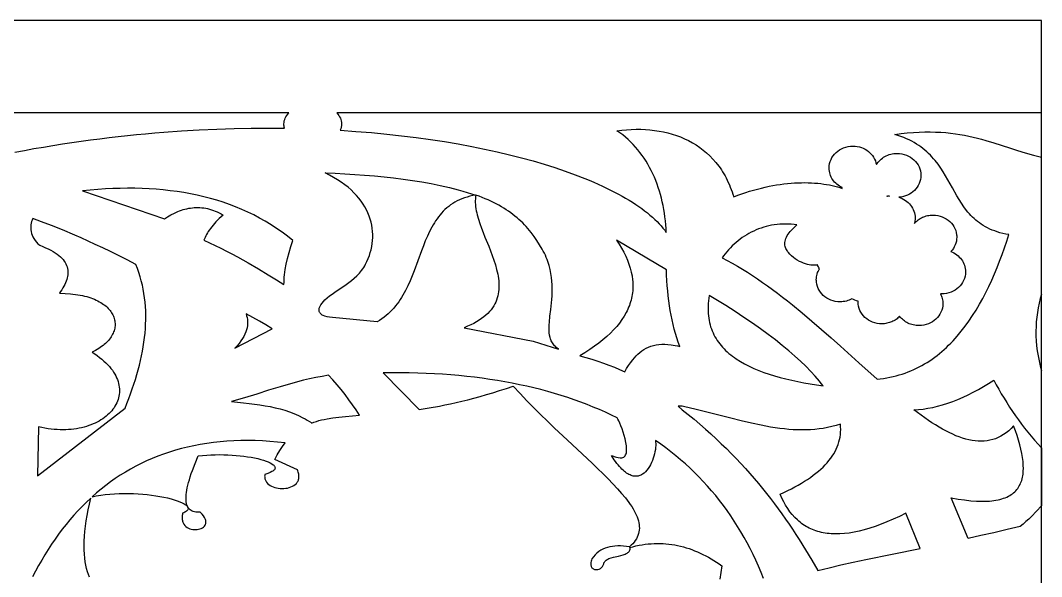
# Model space of a CAD drawing. Extents: x -52 to 65, y 50 to 90.
# Drawn here: x 30.79 to 64.62, y 71.24 to 89.66 of the extents above; entities that cross this region are included whole.
import ezdxf

# ---------------------------------------------------------------- set-up
doc = ezdxf.new("R2010")
doc.units = 0
doc.header["$MEASUREMENT"] = 0
doc.layers.get('0').update_dxf_attribs({"linetype": 'CONTINUOUS'})
doc.layers.add('LAYER_1', color=18, linetype='CONTINUOUS')

msp = doc.modelspace()

# ---------------------------------------------------------------- linework, layer by layer
msp.add_line((64.619, 49.67), (64.619, 89.656))
at = {"layer": 'LAYER_1'}
for points in [[(64.619, 89.656), (-51.834, 89.656)], [(30.603, 85.294), (30.92, 85.353), (31.236, 85.41), (31.55, 85.464), (31.864, 85.515), (32.177, 85.565), (32.488, 85.612), (32.798, 85.656), (33.107, 85.698), (33.415, 85.738), (33.722, 85.776), (34.027, 85.811), (34.331, 85.844), (34.634, 85.875), (34.935, 85.904), (35.235, 85.931), (35.533, 85.955), (36.125, 85.998), (36.712, 86.032), (37.291, 86.058), (37.864, 86.076), (38.43, 86.087), (38.989, 86.09), (39.54, 86.086), (39.53, 86.121), (39.523, 86.156), (39.519, 86.191), (39.517, 86.228), (39.52, 86.278), (39.528, 86.327), (39.542, 86.375), (39.56, 86.421), (39.584, 86.466), (39.612, 86.51), (39.644, 86.552), (39.681, 86.591), (29.967, 86.591)], [(55.406, 71.175), (55.324, 71.378), (55.239, 71.579), (55.151, 71.776), (55.059, 71.971), (54.964, 72.162), (54.865, 72.351), (54.763, 72.537), (54.657, 72.72), (54.548, 72.9), (54.435, 73.077), (54.319, 73.251), (54.2, 73.422), (54.077, 73.59), (53.951, 73.756), (53.821, 73.918), (53.688, 74.077), (53.552, 74.233), (53.412, 74.386), (53.268, 74.536), (53.122, 74.683), (52.971, 74.827), (52.818, 74.968), (52.661, 75.106), (52.5, 75.24), (52.337, 75.372), (52.169, 75.501), (51.999, 75.626), (51.825, 75.748), (51.832, 75.696), (51.836, 75.638), (51.835, 75.577), (51.831, 75.511), (51.822, 75.442), (51.81, 75.372), (51.795, 75.299), (51.775, 75.226), (51.752, 75.154), (51.726, 75.082), (51.696, 75.011), (51.662, 74.943), (51.626, 74.878), (51.586, 74.818), (51.543, 74.761), (51.496, 74.71), (51.447, 74.665), (51.394, 74.628), (51.367, 74.611), (51.339, 74.597), (51.31, 74.585), (51.28, 74.576), (51.25, 74.568), (51.219, 74.563), (51.188, 74.56), (51.155, 74.56), (51.122, 74.563), (51.088, 74.568), (51.054, 74.577), (51.019, 74.588), (50.983, 74.602), (50.947, 74.62), (50.91, 74.64), (50.872, 74.664), (50.834, 74.692), (50.795, 74.723), (50.756, 74.758), (50.716, 74.796), (50.675, 74.838), (50.634, 74.884), (50.592, 74.934), (50.549, 74.988), (50.506, 75.047), (50.463, 75.109), (50.374, 75.248), (50.406, 75.234), (50.487, 75.204), (50.539, 75.19), (50.595, 75.178), (50.653, 75.172), (50.682, 75.172), (50.71, 75.174), (50.744, 75.181), (50.775, 75.194), (50.8, 75.213), (50.822, 75.238), (50.839, 75.267), (50.853, 75.3), (50.862, 75.338), (50.869, 75.379), (50.872, 75.424), (50.872, 75.471), (50.87, 75.521), (50.865, 75.573), (50.848, 75.683), (50.823, 75.797), (50.793, 75.912), (50.758, 76.025), (50.721, 76.133), (50.683, 76.233), (50.647, 76.322), (50.612, 76.397), (50.583, 76.455), (50.559, 76.492), (50.366, 76.587), (50.169, 76.678), (49.969, 76.767), (49.766, 76.853), (49.559, 76.935), (49.35, 77.015), (49.137, 77.091), (48.922, 77.165), (48.703, 77.235), (48.481, 77.302), (48.255, 77.367), (48.027, 77.428), (47.796, 77.486), (47.561, 77.541), (47.323, 77.592), (47.083, 77.641), (46.839, 77.687), (46.591, 77.729), (46.341, 77.768), (46.088, 77.804), (45.831, 77.837), (45.572, 77.867), (45.309, 77.893), (45.043, 77.916), (44.775, 77.936), (44.503, 77.953), (44.228, 77.967), (43.949, 77.977), (43.668, 77.984), (43.384, 77.988), (43.096, 77.988), (42.806, 77.985), (43.997, 76.768), (44.328, 76.821), (44.674, 76.885), (44.853, 76.921), (45.036, 76.96), (45.224, 77.002), (45.416, 77.047), (45.612, 77.096), (45.813, 77.148), (46.019, 77.204), (46.229, 77.264), (46.443, 77.328), (46.663, 77.395), (46.887, 77.468), (47.117, 77.544), (47.342, 77.299), (47.568, 77.06), (47.795, 76.828), (48.021, 76.601), (48.247, 76.38), (48.47, 76.165), (48.908, 75.752), (49.724, 74.99), (49.911, 74.812), (50.09, 74.639), (50.26, 74.471), (50.419, 74.307), (50.568, 74.148), (50.706, 73.993), (50.83, 73.843), (50.888, 73.769), (50.942, 73.696), (50.993, 73.625), (51.04, 73.554), (51.083, 73.484), (51.123, 73.416), (51.159, 73.348), (51.19, 73.281), (51.218, 73.215), (51.241, 73.15), (51.261, 73.086), (51.275, 73.023), (51.286, 72.96), (51.291, 72.899), (51.292, 72.838), (51.288, 72.778), (51.279, 72.719), (51.266, 72.661), (51.247, 72.603), (51.223, 72.547), (51.193, 72.491), (51.159, 72.435), (51.118, 72.381), (51.072, 72.327), (51.021, 72.274), (50.964, 72.221), (50.863, 72.236), (50.764, 72.246), (50.668, 72.251), (50.575, 72.252), (50.485, 72.248), (50.398, 72.239), (50.315, 72.225), (50.234, 72.205), (50.157, 72.179), (50.084, 72.148), (50.014, 72.11), (49.947, 72.066), (49.885, 72.016), (49.827, 71.959), (49.773, 71.895), (49.723, 71.824), (49.708, 71.783), (49.697, 71.744), (49.689, 71.709), (49.685, 71.676), (49.684, 71.645), (49.686, 71.617), (49.692, 71.592), (49.699, 71.569), (49.709, 71.549), (49.722, 71.531), (49.736, 71.515), (49.752, 71.502), (49.77, 71.491), (49.789, 71.482), (49.809, 71.476), (49.829, 71.471), (49.851, 71.469), (49.873, 71.469), (49.918, 71.475), (49.962, 71.488), (49.983, 71.498), (50.004, 71.51), (50.023, 71.523), (50.041, 71.538), (50.058, 71.555), (50.073, 71.574), (50.086, 71.594), (50.097, 71.615), (50.106, 71.639), (50.112, 71.664), (50.12, 71.692), (50.133, 71.718), (50.15, 71.741), (50.17, 71.762), (50.195, 71.782), (50.222, 71.8), (50.252, 71.816), (50.285, 71.831), (50.357, 71.857), (50.435, 71.879), (50.6, 71.919), (50.681, 71.939), (50.757, 71.96), (50.827, 71.985), (50.858, 71.999), (50.887, 72.014), (50.912, 72.03), (50.935, 72.048), (50.953, 72.068), (50.967, 72.09), (50.977, 72.114), (50.983, 72.14), (50.983, 72.169), (50.977, 72.2), (51.079, 72.228), (51.181, 72.252), (51.282, 72.274), (51.383, 72.292), (51.484, 72.307), (51.584, 72.318), (51.683, 72.327), (51.782, 72.332), (51.881, 72.335), (51.979, 72.334), (52.077, 72.33), (52.175, 72.323), (52.272, 72.314), (52.369, 72.301), (52.465, 72.285), (52.56, 72.266), (52.656, 72.245), (52.75, 72.221), (52.845, 72.193), (52.939, 72.163), (53.032, 72.131), (53.125, 72.095), (53.217, 72.057), (53.309, 72.016), (53.401, 71.972), (53.491, 71.926), (53.582, 71.877), (53.672, 71.825), (53.761, 71.771), (53.85, 71.715), (53.938, 71.655), (54.026, 71.594), (53.995, 71.369), (53.962, 71.152)], [(33.075, 71.22), (33.038, 71.306), (33.006, 71.4), (32.978, 71.501), (32.954, 71.611), (32.934, 71.727), (32.919, 71.85), (32.908, 71.981), (32.902, 72.119), (32.9, 72.263), (32.904, 72.414), (32.912, 72.571), (32.925, 72.734), (32.943, 72.904), (32.967, 73.079), (32.996, 73.261), (33.03, 73.447), (33.07, 73.64), (33.115, 73.838), (32.972, 73.702), (32.831, 73.563), (32.693, 73.42), (32.559, 73.273), (32.428, 73.122), (32.3, 72.967), (32.175, 72.808), (32.053, 72.646), (31.935, 72.481), (31.819, 72.312), (31.707, 72.139), (31.597, 71.963), (31.491, 71.784), (31.388, 71.601), (31.287, 71.415), (31.19, 71.226)]]:
    msp.add_lwpolyline(points, dxfattribs=at)
for points in [[(41.378, 86.018), (41.902, 85.983), (42.417, 85.942), (42.922, 85.894), (43.417, 85.839), (43.902, 85.779), (44.377, 85.713), (44.841, 85.642), (45.294, 85.565), (45.737, 85.483), (46.167, 85.397), (46.586, 85.305), (46.993, 85.209), (47.388, 85.108), (47.77, 85.004), (48.139, 84.895), (48.495, 84.783), (48.838, 84.667), (49.167, 84.547), (49.482, 84.425), (49.634, 84.362), (49.783, 84.299), (49.928, 84.235), (50.069, 84.171), (50.207, 84.106), (50.341, 84.04), (50.471, 83.973), (50.597, 83.907), (50.72, 83.839), (50.839, 83.771), (50.953, 83.703), (51.064, 83.634), (51.171, 83.564), (51.274, 83.494), (51.373, 83.424), (51.468, 83.353), (51.558, 83.282), (51.645, 83.211), (51.727, 83.139), (51.805, 83.068), (51.879, 82.995), (51.949, 82.923), (52.014, 82.85), (52.075, 82.778), (52.132, 82.705), (52.184, 82.632), (52.177, 82.762), (52.168, 82.891), (52.156, 83.02), (52.141, 83.147), (52.123, 83.274), (52.102, 83.399), (52.079, 83.523), (52.052, 83.646), (52.023, 83.768), (51.991, 83.888), (51.957, 84.006), (51.919, 84.123), (51.879, 84.239), (51.835, 84.352), (51.789, 84.464), (51.74, 84.574), (51.688, 84.682), (51.633, 84.788), (51.575, 84.891), (51.514, 84.993), (51.45, 85.092), (51.383, 85.188), (51.313, 85.282), (51.241, 85.374), (51.165, 85.463), (51.086, 85.549), (51.004, 85.632), (50.92, 85.713), (50.832, 85.79), (50.741, 85.865), (50.647, 85.936), (50.55, 86.004), (50.709, 86.024), (50.867, 86.038), (51.025, 86.048), (51.182, 86.052), (51.338, 86.051), (51.492, 86.045), (51.645, 86.033), (51.796, 86.016), (51.945, 85.994), (52.092, 85.966), (52.237, 85.932), (52.379, 85.892), (52.519, 85.847), (52.656, 85.796), (52.79, 85.74), (52.921, 85.677), (53.048, 85.608), (53.172, 85.533), (53.291, 85.452), (53.407, 85.365), (53.519, 85.272), (53.626, 85.172), (53.729, 85.066), (53.827, 84.954), (53.921, 84.834), (53.965, 84.772), (54.009, 84.709), (54.051, 84.644), (54.091, 84.577), (54.131, 84.508), (54.169, 84.438), (54.205, 84.366), (54.24, 84.292), (54.274, 84.216), (54.306, 84.139), (54.336, 84.06), (54.366, 83.98), (54.393, 83.897), (54.419, 83.813), (54.552, 83.864), (54.684, 83.912), (54.815, 83.957), (54.946, 83.999), (55.077, 84.038), (55.206, 84.073), (55.335, 84.106), (55.462, 84.136), (55.589, 84.163), (55.714, 84.187), (55.838, 84.208), (55.961, 84.227), (56.082, 84.243), (56.202, 84.256), (56.321, 84.266), (56.437, 84.274), (56.552, 84.28), (56.666, 84.283), (56.777, 84.284), (56.886, 84.282), (56.994, 84.278), (57.099, 84.272), (57.202, 84.263), (57.302, 84.252), (57.401, 84.239), (57.497, 84.224), (57.59, 84.207), (57.681, 84.188), (57.768, 84.167), (57.854, 84.144), (57.936, 84.119), (58.015, 84.093), (58.013, 84.118), (57.966, 84.142), (57.921, 84.168), (57.878, 84.198), (57.837, 84.23), (57.799, 84.264), (57.763, 84.301), (57.73, 84.34), (57.7, 84.381), (57.673, 84.424), (57.649, 84.469), (57.629, 84.516), (57.612, 84.563), (57.598, 84.613), (57.588, 84.664), (57.582, 84.715), (57.58, 84.768), (57.581, 84.806), (57.584, 84.843), (57.596, 84.915), (57.616, 84.985), (57.642, 85.052), (57.675, 85.115), (57.715, 85.176), (57.76, 85.232), (57.811, 85.283), (57.867, 85.33), (57.927, 85.372), (57.992, 85.409), (58.061, 85.44), (58.133, 85.464), (58.209, 85.482), (58.287, 85.493), (58.368, 85.497), (58.441, 85.494), (58.512, 85.485), (58.581, 85.47), (58.647, 85.45), (58.711, 85.424), (58.771, 85.394), (58.829, 85.359), (58.882, 85.319), (58.932, 85.276), (58.977, 85.229), (59.018, 85.178), (59.055, 85.124), (59.086, 85.067), (59.111, 85.007), (59.131, 84.945), (59.145, 84.88), (59.172, 84.921), (59.202, 84.96), (59.234, 84.998), (59.268, 85.033), (59.305, 85.066), (59.344, 85.096), (59.386, 85.125), (59.429, 85.151), (59.474, 85.174), (59.521, 85.194), (59.57, 85.212), (59.62, 85.227), (59.672, 85.238), (59.724, 85.247), (59.778, 85.252), (59.833, 85.254), (59.914, 85.25), (59.992, 85.239), (60.068, 85.221), (60.14, 85.197), (60.209, 85.166), (60.274, 85.129), (60.334, 85.087), (60.39, 85.04), (60.441, 84.989), (60.486, 84.933), (60.526, 84.873), (60.559, 84.809), (60.585, 84.742), (60.605, 84.672), (60.617, 84.6), (60.62, 84.563), (60.621, 84.525), (60.617, 84.454), (60.606, 84.385), (60.589, 84.318), (60.564, 84.254), (60.534, 84.193), (60.498, 84.134), (60.456, 84.08), (60.409, 84.029), (60.358, 83.982), (60.302, 83.94), (60.242, 83.903), (60.178, 83.871), (60.111, 83.844), (60.041, 83.823), (59.968, 83.808), (59.892, 83.799), (59.95, 83.779), (60.005, 83.755), (60.057, 83.727), (60.107, 83.695), (60.154, 83.66), (60.198, 83.622), (60.239, 83.581), (60.277, 83.538), (60.31, 83.491), (60.34, 83.443), (60.366, 83.392), (60.387, 83.338), (60.405, 83.284), (60.417, 83.227), (60.425, 83.169), (60.427, 83.109), (60.426, 83.065), (60.421, 83.021), (60.414, 82.978), (60.404, 82.935), (60.432, 82.966), (60.462, 82.995), (60.494, 83.023), (60.527, 83.049), (60.561, 83.073), (60.597, 83.096), (60.635, 83.117), (60.673, 83.136), (60.713, 83.153), (60.754, 83.167), (60.796, 83.18), (60.84, 83.191), (60.884, 83.199), (60.929, 83.205), (60.974, 83.209), (61.021, 83.21), (61.101, 83.207), (61.18, 83.195), (61.255, 83.178), (61.327, 83.153), (61.396, 83.122), (61.461, 83.086), (61.522, 83.044), (61.578, 82.997), (61.629, 82.945), (61.674, 82.889), (61.713, 82.829), (61.747, 82.765), (61.773, 82.698), (61.792, 82.629), (61.804, 82.556), (61.807, 82.519), (61.808, 82.482), (61.805, 82.414), (61.795, 82.347), (61.779, 82.283), (61.756, 82.221), (61.728, 82.161), (61.695, 82.105), (61.656, 82.052), (61.613, 82.002), (61.665, 81.979), (61.716, 81.954), (61.764, 81.925), (61.809, 81.893), (61.852, 81.858), (61.892, 81.821), (61.929, 81.781), (61.963, 81.738), (61.994, 81.693), (62.021, 81.646), (62.044, 81.597), (62.063, 81.547), (62.079, 81.494), (62.09, 81.44), (62.097, 81.385), (62.099, 81.329), (62.098, 81.291), (62.095, 81.254), (62.083, 81.182), (62.064, 81.112), (62.037, 81.045), (62.004, 80.982), (61.965, 80.921), (61.919, 80.865), (61.868, 80.814), (61.813, 80.767), (61.752, 80.725), (61.687, 80.688), (61.618, 80.657), (61.546, 80.633), (61.47, 80.615), (61.392, 80.604), (61.312, 80.6), (61.265, 80.602), (61.284, 80.564), (61.3, 80.526), (61.315, 80.487), (61.326, 80.446), (61.336, 80.405), (61.342, 80.363), (61.346, 80.32), (61.348, 80.277), (61.347, 80.239), (61.344, 80.202), (61.332, 80.13), (61.312, 80.06), (61.286, 79.993), (61.253, 79.929), (61.213, 79.869), (61.168, 79.813), (61.117, 79.761), (61.061, 79.714), (61.001, 79.672), (60.936, 79.636), (60.867, 79.605), (60.795, 79.581), (60.719, 79.563), (60.641, 79.552), (60.56, 79.548), (60.511, 79.549), (60.462, 79.554), (60.415, 79.561), (60.368, 79.57), (60.322, 79.582), (60.277, 79.597), (60.234, 79.613), (60.192, 79.633), (60.152, 79.654), (60.113, 79.677), (60.075, 79.703), (60.04, 79.73), (60.006, 79.759), (59.974, 79.79), (59.944, 79.823), (59.916, 79.857), (59.889, 79.829), (59.859, 79.803), (59.829, 79.778), (59.796, 79.754), (59.763, 79.732), (59.728, 79.712), (59.692, 79.693), (59.655, 79.676), (59.617, 79.661), (59.577, 79.647), (59.537, 79.636), (59.496, 79.626), (59.454, 79.619), (59.412, 79.613), (59.368, 79.61), (59.324, 79.609), (59.244, 79.613), (59.166, 79.624), (59.09, 79.642), (59.018, 79.666), (58.949, 79.697), (58.884, 79.733), (58.824, 79.775), (58.768, 79.822), (58.717, 79.874), (58.672, 79.93), (58.632, 79.99), (58.599, 80.054), (58.573, 80.121), (58.553, 80.19), (58.541, 80.263), (58.538, 80.3), (58.537, 80.337), (58.538, 80.359), (58.485, 80.374), (58.434, 80.391), (58.385, 80.411), (58.337, 80.435), (58.293, 80.413), (58.247, 80.393), (58.2, 80.377), (58.151, 80.363), (58.101, 80.352), (58.049, 80.344), (57.997, 80.339), (57.944, 80.337), (57.863, 80.341), (57.785, 80.352), (57.709, 80.37), (57.637, 80.394), (57.568, 80.425), (57.503, 80.462), (57.442, 80.504), (57.387, 80.551), (57.336, 80.602), (57.29, 80.658), (57.251, 80.718), (57.218, 80.782), (57.191, 80.849), (57.172, 80.919), (57.16, 80.991), (57.157, 81.028), (57.156, 81.066), (57.158, 81.115), (57.163, 81.163), (57.172, 81.211), (57.183, 81.257), (57.198, 81.303), (57.217, 81.346), (57.237, 81.389), (57.261, 81.43), (57.242, 81.463), (57.224, 81.497), (57.208, 81.532), (57.194, 81.568), (57.181, 81.565), (57.179, 81.561), (57.181, 81.558), (57.18, 81.556), (57.171, 81.554), (57.146, 81.552), (57.022, 81.551), (56.973, 81.554), (56.918, 81.562), (56.858, 81.575), (56.795, 81.593), (56.729, 81.617), (56.661, 81.645), (56.593, 81.678), (56.525, 81.716), (56.459, 81.758), (56.395, 81.804), (56.335, 81.855), (56.279, 81.911), (56.229, 81.97), (56.206, 82.001), (56.186, 82.033), (56.166, 82.067), (56.149, 82.101), (56.135, 82.136), (56.122, 82.172), (56.112, 82.213), (56.109, 82.255), (56.111, 82.299), (56.118, 82.344), (56.13, 82.389), (56.147, 82.435), (56.169, 82.482), (56.194, 82.529), (56.224, 82.575), (56.257, 82.622), (56.293, 82.668), (56.333, 82.714), (56.375, 82.759), (56.419, 82.802), (56.466, 82.845), (56.515, 82.887), (56.418, 82.899), (56.322, 82.908), (56.226, 82.913), (56.132, 82.914), (56.038, 82.912), (55.945, 82.907), (55.854, 82.898), (55.763, 82.886), (55.673, 82.871), (55.585, 82.853), (55.498, 82.832), (55.412, 82.808), (55.327, 82.78), (55.244, 82.75), (55.162, 82.717), (55.081, 82.682), (55.002, 82.643), (54.925, 82.602), (54.849, 82.559), (54.775, 82.513), (54.703, 82.464), (54.632, 82.414), (54.563, 82.36), (54.496, 82.305), (54.431, 82.247), (54.368, 82.188), (54.307, 82.126), (54.248, 82.062), (54.191, 81.997), (54.136, 81.929), (54.084, 81.86), (54.034, 81.789), (54.203, 81.703), (54.371, 81.612), (54.54, 81.517), (54.708, 81.418), (54.875, 81.315), (55.043, 81.208), (55.21, 81.097), (55.376, 80.982), (55.542, 80.865), (55.707, 80.744), (55.872, 80.621), (56.036, 80.495), (56.2, 80.367), (56.363, 80.237), (56.687, 79.971), (57.009, 79.699), (57.327, 79.423), (57.643, 79.145), (57.955, 78.866), (58.568, 78.313), (59.166, 77.779), (59.276, 77.789), (59.384, 77.803), (59.491, 77.82), (59.596, 77.839), (59.7, 77.861), (59.802, 77.886), (59.903, 77.914), (60.002, 77.945), (60.099, 77.978), (60.195, 78.013), (60.29, 78.051), (60.383, 78.092), (60.475, 78.135), (60.565, 78.18), (60.654, 78.228), (60.741, 78.278), (60.827, 78.331), (60.912, 78.385), (60.995, 78.442), (61.077, 78.501), (61.157, 78.562), (61.237, 78.625), (61.314, 78.69), (61.391, 78.758), (61.466, 78.827), (61.54, 78.897), (61.613, 78.97), (61.684, 79.045), (61.755, 79.121), (61.824, 79.199), (61.958, 79.36), (62.087, 79.528), (62.212, 79.701), (62.333, 79.88), (62.449, 80.064), (62.56, 80.254), (62.668, 80.447), (62.771, 80.646), (62.87, 80.848), (62.966, 81.053), (63.057, 81.262), (63.145, 81.473), (63.23, 81.688), (63.311, 81.904), (63.388, 82.122), (63.462, 82.342), (63.533, 82.562), (63.432, 82.581), (63.334, 82.603), (63.241, 82.627), (63.151, 82.653), (63.065, 82.683), (62.983, 82.714), (62.904, 82.748), (62.829, 82.784), (62.756, 82.822), (62.687, 82.863), (62.621, 82.905), (62.557, 82.949), (62.496, 82.995), (62.438, 83.043), (62.382, 83.093), (62.328, 83.144), (62.276, 83.196), (62.227, 83.25), (62.179, 83.306), (62.133, 83.362), (62.045, 83.479), (61.962, 83.6), (61.884, 83.724), (61.809, 83.851), (61.663, 84.111), (61.517, 84.375), (61.44, 84.506), (61.361, 84.637), (61.277, 84.765), (61.188, 84.892), (61.091, 85.015), (61.041, 85.075), (60.988, 85.134), (60.933, 85.193), (60.875, 85.25), (60.815, 85.306), (60.753, 85.36), (60.688, 85.413), (60.62, 85.465), (60.549, 85.515), (60.474, 85.563), (60.397, 85.61), (60.316, 85.655), (60.232, 85.698), (60.144, 85.739), (60.052, 85.778), (59.956, 85.814), (59.856, 85.849), (59.752, 85.881), (59.965, 85.91), (60.17, 85.932), (60.37, 85.948), (60.562, 85.959), (60.749, 85.965), (60.93, 85.965), (61.106, 85.961), (61.277, 85.952), (61.443, 85.94), (61.604, 85.923), (61.762, 85.902), (61.915, 85.879), (62.065, 85.852), (62.211, 85.822), (62.354, 85.79), (62.495, 85.756), (62.633, 85.72), (62.77, 85.682), (63.037, 85.602), (63.558, 85.435), (63.818, 85.352), (64.079, 85.273), (64.346, 85.199), (64.481, 85.164), (64.619, 85.132), (64.619, 86.591), (41.266, 86.591), (41.302, 86.552), (41.335, 86.51), (41.363, 86.466), (41.386, 86.421), (41.405, 86.375), (41.418, 86.327), (41.426, 86.278), (41.429, 86.228), (41.426, 86.173), (41.416, 86.12), (41.4, 86.068)], [(40.875, 80.399), (40.949, 80.468), (41.029, 80.533), (41.113, 80.596), (41.201, 80.658), (41.574, 80.908), (41.668, 80.975), (41.76, 81.046), (41.849, 81.121), (41.935, 81.2), (42.016, 81.286), (42.055, 81.331), (42.092, 81.378), (42.128, 81.426), (42.162, 81.477), (42.194, 81.53), (42.224, 81.585), (42.269, 81.678), (42.311, 81.773), (42.347, 81.869), (42.378, 81.966), (42.405, 82.064), (42.427, 82.164), (42.443, 82.264), (42.454, 82.365), (42.46, 82.466), (42.461, 82.568), (42.455, 82.67), (42.445, 82.772), (42.428, 82.875), (42.406, 82.976), (42.377, 83.078), (42.343, 83.179), (42.302, 83.279), (42.255, 83.379), (42.202, 83.478), (42.142, 83.575), (42.075, 83.672), (42.002, 83.767), (41.922, 83.86), (41.835, 83.952), (41.741, 84.042), (41.64, 84.13), (41.532, 84.216), (41.416, 84.299), (41.293, 84.381), (41.163, 84.459), (41.024, 84.536), (40.879, 84.609), (41.21, 84.594), (41.539, 84.577), (41.866, 84.557), (42.191, 84.534), (42.513, 84.507), (42.834, 84.477), (43.151, 84.441), (43.466, 84.402), (43.778, 84.357), (44.087, 84.307), (44.394, 84.251), (44.697, 84.189), (44.997, 84.12), (45.293, 84.044), (45.44, 84.004), (45.587, 83.962), (45.732, 83.917), (45.876, 83.871), (45.776, 83.854), (45.679, 83.833), (45.587, 83.808), (45.498, 83.78), (45.413, 83.749), (45.332, 83.714), (45.254, 83.677), (45.18, 83.636), (45.108, 83.593), (45.04, 83.547), (44.975, 83.498), (44.912, 83.446), (44.852, 83.392), (44.795, 83.336), (44.741, 83.277), (44.688, 83.217), (44.638, 83.154), (44.59, 83.089), (44.544, 83.022), (44.5, 82.953), (44.458, 82.883), (44.417, 82.811), (44.34, 82.663), (44.269, 82.51), (44.201, 82.352), (44.137, 82.191), (44.075, 82.027), (43.954, 81.694), (43.83, 81.359), (43.765, 81.193), (43.697, 81.029), (43.624, 80.868), (43.545, 80.711), (43.504, 80.634), (43.46, 80.558), (43.415, 80.483), (43.368, 80.41), (43.319, 80.338), (43.268, 80.268), (43.214, 80.199), (43.158, 80.132), (43.1, 80.068), (43.038, 80.005), (42.974, 79.944), (42.907, 79.885), (42.837, 79.829), (42.764, 79.775), (42.688, 79.724), (42.608, 79.675), (41.127, 79.814), (41.03, 79.826), (40.946, 79.842), (40.875, 79.863), (40.815, 79.887), (40.789, 79.9), (40.766, 79.915), (40.746, 79.93), (40.729, 79.946), (40.714, 79.963), (40.702, 79.98), (40.693, 79.999), (40.686, 80.018), (40.681, 80.037), (40.679, 80.058), (40.679, 80.079), (40.682, 80.101), (40.687, 80.123), (40.694, 80.146), (40.714, 80.193), (40.743, 80.242), (40.78, 80.293), (40.824, 80.346)], [(35.558, 83.085), (35.665, 83.156), (35.775, 83.22), (35.887, 83.278), (36.003, 83.329), (36.061, 83.352), (36.12, 83.372), (36.179, 83.391), (36.239, 83.408), (36.3, 83.422), (36.361, 83.434), (36.422, 83.444), (36.484, 83.452), (36.546, 83.457), (36.608, 83.46), (36.67, 83.461), (36.733, 83.458), (36.797, 83.454), (36.86, 83.446), (36.924, 83.436), (36.987, 83.423), (37.051, 83.407), (37.115, 83.388), (37.179, 83.366), (37.244, 83.341), (37.308, 83.313), (37.372, 83.282), (37.436, 83.248), (37.501, 83.21), (37.376, 83.095), (37.266, 82.984), (37.169, 82.875), (37.125, 82.822), (37.084, 82.77), (37.047, 82.718), (37.012, 82.667), (36.981, 82.617), (36.952, 82.567), (36.926, 82.518), (36.903, 82.47), (36.883, 82.422), (36.865, 82.374), (37.049, 82.292), (37.235, 82.205), (37.422, 82.114), (37.609, 82.02), (37.795, 81.922), (37.978, 81.824), (38.336, 81.623), (38.677, 81.425), (38.992, 81.236), (39.275, 81.061), (39.519, 80.908), (39.52, 80.987), (39.523, 81.067), (39.529, 81.15), (39.537, 81.234), (39.547, 81.32), (39.56, 81.407), (39.592, 81.587), (39.634, 81.774), (39.685, 81.966), (39.745, 82.166), (39.813, 82.371), (39.637, 82.51), (39.457, 82.643), (39.274, 82.77), (39.089, 82.89), (38.9, 83.004), (38.709, 83.111), (38.515, 83.213), (38.318, 83.309), (38.118, 83.398), (37.915, 83.482), (37.71, 83.561), (37.502, 83.633), (37.292, 83.7), (37.079, 83.761), (36.863, 83.817), (36.645, 83.868), (36.425, 83.913), (36.202, 83.953), (35.977, 83.988), (35.749, 84.018), (35.519, 84.043), (35.287, 84.063), (35.052, 84.079), (34.816, 84.09), (34.577, 84.096), (34.336, 84.097), (34.093, 84.094), (33.847, 84.087), (33.6, 84.075), (33.351, 84.059), (33.1, 84.039), (32.847, 84.015)], [(48.611, 78.771), (48.575, 78.797), (48.541, 78.824), (48.511, 78.852), (48.482, 78.881), (48.456, 78.911), (48.433, 78.942), (48.412, 78.974), (48.393, 79.008), (48.376, 79.042), (48.361, 79.077), (48.348, 79.113), (48.336, 79.151), (48.319, 79.228), (48.308, 79.309), (48.302, 79.394), (48.301, 79.482), (48.304, 79.573), (48.311, 79.668), (48.331, 79.867), (48.356, 80.078), (48.382, 80.299), (48.392, 80.414), (48.401, 80.531), (48.406, 80.65), (48.408, 80.772), (48.405, 80.895), (48.398, 81.021), (48.384, 81.148), (48.365, 81.278), (48.338, 81.408), (48.303, 81.541), (48.283, 81.608), (48.26, 81.675), (48.235, 81.742), (48.207, 81.81), (48.178, 81.878), (48.145, 81.946), (48.11, 82.015), (48.072, 82.084), (47.989, 82.228), (47.901, 82.369), (47.808, 82.505), (47.708, 82.637), (47.602, 82.765), (47.546, 82.827), (47.488, 82.888), (47.429, 82.948), (47.368, 83.007), (47.305, 83.065), (47.239, 83.121), (47.172, 83.177), (47.103, 83.231), (47.031, 83.284), (46.957, 83.336), (46.881, 83.387), (46.803, 83.437), (46.722, 83.486), (46.638, 83.533), (46.552, 83.58), (46.464, 83.625), (46.373, 83.669), (46.279, 83.712), (46.183, 83.753), (46.083, 83.794), (45.981, 83.833), (45.876, 83.871), (45.866, 83.81), (45.86, 83.748), (45.858, 83.685), (45.858, 83.621), (45.862, 83.556), (45.869, 83.489), (45.878, 83.422), (45.891, 83.354), (45.905, 83.285), (45.922, 83.215), (45.962, 83.073), (46.009, 82.928), (46.061, 82.781), (46.118, 82.631), (46.178, 82.48), (46.301, 82.175), (46.361, 82.021), (46.419, 81.867), (46.474, 81.714), (46.523, 81.56), (46.565, 81.408), (46.583, 81.332), (46.6, 81.257), (46.613, 81.182), (46.625, 81.107), (46.634, 81.033), (46.639, 80.96), (46.642, 80.887), (46.642, 80.815), (46.638, 80.743), (46.631, 80.672), (46.62, 80.602), (46.606, 80.533), (46.587, 80.465), (46.564, 80.397), (46.537, 80.331), (46.505, 80.265), (46.469, 80.201), (46.427, 80.137), (46.381, 80.075), (46.329, 80.014), (46.272, 79.954), (46.21, 79.896), (46.141, 79.839), (46.067, 79.783), (45.987, 79.728), (45.9, 79.675), (45.808, 79.624), (45.708, 79.574), (45.602, 79.526), (45.489, 79.479), (47.777, 79.035)], [(59.517, 83.858), (59.581, 83.835), (59.5, 83.826)], [(31.347, 74.57), (34.253, 76.814), (34.317, 76.975), (34.379, 77.135), (34.438, 77.294), (34.494, 77.453), (34.548, 77.611), (34.598, 77.769), (34.645, 77.925), (34.688, 78.081), (34.729, 78.237), (34.766, 78.391), (34.8, 78.545), (34.83, 78.698), (34.857, 78.85), (34.88, 79.002), (34.9, 79.152), (34.916, 79.302), (34.928, 79.451), (34.936, 79.599), (34.94, 79.746), (34.941, 79.893), (34.937, 80.038), (34.929, 80.183), (34.917, 80.326), (34.901, 80.469), (34.88, 80.61), (34.855, 80.751), (34.826, 80.891), (34.792, 81.029), (34.753, 81.167), (34.71, 81.304), (34.662, 81.439), (34.61, 81.574), (34.319, 81.724), (34.04, 81.866), (33.771, 81.999), (33.513, 82.124), (33.265, 82.24), (33.028, 82.349), (32.801, 82.451), (32.584, 82.546), (32.179, 82.716), (31.814, 82.862), (31.487, 82.987), (31.196, 83.093), (31.176, 83.045), (31.159, 82.995), (31.146, 82.942), (31.136, 82.888), (31.131, 82.833), (31.13, 82.776), (31.133, 82.719), (31.142, 82.661), (31.156, 82.603), (31.176, 82.544), (31.201, 82.487), (31.233, 82.429), (31.272, 82.373), (31.317, 82.317), (31.369, 82.263), (31.429, 82.211), (31.529, 82.171), (31.622, 82.13), (31.709, 82.089), (31.79, 82.047), (31.866, 82.004), (31.935, 81.961), (31.999, 81.917), (32.057, 81.872), (32.109, 81.827), (32.157, 81.781), (32.199, 81.734), (32.236, 81.687), (32.268, 81.639), (32.295, 81.59), (32.317, 81.541), (32.334, 81.492), (32.347, 81.441), (32.356, 81.39), (32.36, 81.339), (32.361, 81.287), (32.357, 81.234), (32.349, 81.181), (32.337, 81.128), (32.321, 81.073), (32.302, 81.019), (32.28, 80.963), (32.254, 80.908), (32.224, 80.851), (32.192, 80.795), (32.157, 80.737), (32.118, 80.679), (32.077, 80.621), (32.265, 80.617), (32.442, 80.604), (32.527, 80.596), (32.61, 80.585), (32.689, 80.573), (32.767, 80.559), (32.841, 80.544), (32.914, 80.527), (32.983, 80.508), (33.05, 80.488), (33.115, 80.467), (33.177, 80.444), (33.237, 80.421), (33.294, 80.395), (33.348, 80.369), (33.4, 80.341), (33.45, 80.313), (33.497, 80.283), (33.541, 80.252), (33.584, 80.221), (33.623, 80.188), (33.66, 80.155), (33.695, 80.121), (33.727, 80.086), (33.757, 80.05), (33.784, 80.014), (33.809, 79.977), (33.831, 79.939), (33.851, 79.901), (33.869, 79.863), (33.884, 79.824), (33.896, 79.784), (33.906, 79.745), (33.914, 79.705), (33.919, 79.664), (33.922, 79.624), (33.923, 79.584), (33.921, 79.543), (33.916, 79.502), (33.91, 79.462), (33.901, 79.421), (33.889, 79.381), (33.875, 79.341), (33.859, 79.301), (33.84, 79.261), (33.819, 79.221), (33.795, 79.182), (33.77, 79.143), (33.741, 79.105), (33.711, 79.067), (33.678, 79.03), (33.643, 78.993), (33.605, 78.957), (33.565, 78.922), (33.523, 78.887), (33.478, 78.853), (33.431, 78.82), (33.382, 78.788), (33.33, 78.757), (33.276, 78.727), (33.161, 78.67), (33.25, 78.612), (33.333, 78.554), (33.412, 78.495), (33.486, 78.436), (33.555, 78.376), (33.619, 78.315), (33.679, 78.254), (33.735, 78.193), (33.785, 78.131), (33.832, 78.07), (33.874, 78.007), (33.912, 77.945), (33.945, 77.883), (33.974, 77.821), (33.999, 77.759), (34.02, 77.697), (34.038, 77.635), (34.051, 77.574), (34.06, 77.513), (34.065, 77.452), (34.067, 77.392), (34.064, 77.332), (34.059, 77.273), (34.049, 77.215), (34.036, 77.157), (34.02, 77.1), (34, 77.044), (33.976, 76.989), (33.95, 76.935), (33.92, 76.882), (33.887, 76.831), (33.851, 76.78), (33.812, 76.731), (33.769, 76.683), (33.724, 76.636), (33.676, 76.591), (33.625, 76.548), (33.571, 76.506), (33.515, 76.465), (33.456, 76.427), (33.394, 76.39), (33.33, 76.355), (33.263, 76.322), (33.194, 76.291), (33.122, 76.263), (33.048, 76.236), (32.972, 76.211), (32.894, 76.189), (32.813, 76.169), (32.731, 76.151), (32.646, 76.136), (32.56, 76.124), (32.471, 76.114), (32.381, 76.106), (32.289, 76.102), (32.195, 76.1), (32.1, 76.101), (32.003, 76.105), (31.904, 76.112), (31.804, 76.122), (31.703, 76.135), (31.6, 76.151), (31.496, 76.171), (31.391, 76.194)], [(50.811, 78.02), (50.87, 78.125), (50.933, 78.225), (51.002, 78.321), (51.075, 78.411), (51.128, 78.48), (51.185, 78.545), (51.244, 78.606), (51.307, 78.662), (51.374, 78.713), (51.444, 78.76), (51.518, 78.801), (51.595, 78.837), (51.676, 78.868), (51.76, 78.893), (51.848, 78.912), (51.939, 78.925), (52.034, 78.933), (52.133, 78.934), (52.236, 78.928), (52.342, 78.916), (52.412, 78.906), (52.484, 78.892), (52.556, 78.875), (52.629, 78.855), (52.578, 78.997), (52.53, 79.141), (52.486, 79.287), (52.446, 79.436), (52.409, 79.586), (52.375, 79.738), (52.344, 79.893), (52.316, 80.05), (52.291, 80.209), (52.268, 80.37), (52.249, 80.535), (52.232, 80.701), (52.217, 80.87), (52.205, 81.042), (52.195, 81.217), (52.188, 81.394), (50.535, 82.384), (50.623, 82.248), (50.703, 82.113), (50.776, 81.979), (50.841, 81.846), (50.898, 81.714), (50.948, 81.583), (50.989, 81.453), (51.023, 81.324), (51.049, 81.197), (51.066, 81.07), (51.072, 81.007), (51.076, 80.945), (51.078, 80.883), (51.077, 80.821), (51.075, 80.759), (51.071, 80.697), (51.064, 80.636), (51.056, 80.575), (51.045, 80.514), (51.033, 80.454), (51.018, 80.393), (51.001, 80.333), (50.982, 80.274), (50.961, 80.214), (50.938, 80.155), (50.912, 80.096), (50.885, 80.037), (50.855, 79.979), (50.79, 79.863), (50.716, 79.748), (50.633, 79.634), (50.541, 79.521), (50.441, 79.408), (50.332, 79.297), (50.214, 79.187), (50.087, 79.078), (49.951, 78.97), (49.806, 78.863), (49.652, 78.757), (49.489, 78.651), (49.316, 78.547), (49.52, 78.493), (49.719, 78.435), (49.913, 78.374), (50.101, 78.309), (50.286, 78.241), (50.465, 78.171), (50.64, 78.097)], [(57.381, 77.551), (57.32, 77.63), (57.256, 77.709), (57.119, 77.871), (56.969, 78.034), (56.807, 78.201), (56.631, 78.37), (56.443, 78.541), (56.242, 78.716), (56.028, 78.893), (55.8, 79.073), (55.56, 79.255), (55.305, 79.44), (55.038, 79.629), (54.757, 79.819), (54.462, 80.013), (54.153, 80.21), (53.831, 80.409), (53.605, 80.544), (53.591, 80.454), (53.581, 80.366), (53.573, 80.28), (53.568, 80.195), (53.567, 80.112), (53.568, 80.031), (53.572, 79.951), (53.579, 79.873), (53.589, 79.796), (53.601, 79.722), (53.617, 79.648), (53.634, 79.577), (53.655, 79.507), (53.678, 79.438), (53.704, 79.371), (53.733, 79.305), (53.764, 79.241), (53.797, 79.179), (53.833, 79.117), (53.871, 79.058), (53.912, 78.999), (53.955, 78.942), (54, 78.886), (54.048, 78.832), (54.097, 78.779), (54.149, 78.728), (54.203, 78.677), (54.259, 78.628), (54.318, 78.58), (54.378, 78.534), (54.44, 78.488), (54.505, 78.444), (54.639, 78.359), (54.781, 78.279), (54.93, 78.203), (55.085, 78.131), (55.248, 78.064), (55.416, 78), (55.591, 77.941), (55.771, 77.884), (55.956, 77.832), (56.147, 77.783), (56.342, 77.737), (56.542, 77.694), (56.746, 77.654), (56.954, 77.617), (57.166, 77.583)], [(64.619, 80.591), (64.576, 80.442), (64.539, 80.292), (64.507, 80.14), (64.481, 79.987), (64.46, 79.833), (64.444, 79.677), (64.435, 79.52), (64.431, 79.362), (64.433, 79.202), (64.441, 79.041), (64.455, 78.88), (64.475, 78.717), (64.501, 78.553), (64.534, 78.388), (64.573, 78.222), (64.619, 78.055)], [(38.262, 79.941), (38.281, 79.878), (38.295, 79.815), (38.305, 79.75), (38.31, 79.685), (38.31, 79.618), (38.305, 79.55), (38.294, 79.481), (38.277, 79.411), (38.253, 79.34), (38.224, 79.267), (38.187, 79.193), (38.143, 79.117), (38.091, 79.04), (38.032, 78.961), (37.965, 78.88), (37.889, 78.798), (39.125, 79.447), (38.922, 79.574), (38.712, 79.699), (38.492, 79.821)], [(42.019, 76.581), (41.908, 76.755), (41.792, 76.927), (41.672, 77.096), (41.547, 77.263), (41.417, 77.428), (41.282, 77.59), (41.142, 77.749), (40.998, 77.907), (40.782, 77.869), (40.572, 77.828), (40.368, 77.784), (40.168, 77.737), (39.971, 77.687), (39.777, 77.635), (39.584, 77.58), (39.392, 77.524), (39.007, 77.406), (38.614, 77.284), (38.206, 77.159), (37.776, 77.034), (38.173, 76.994), (38.362, 76.972), (38.546, 76.949), (38.724, 76.924), (38.897, 76.897), (39.065, 76.865), (39.229, 76.83), (39.389, 76.79), (39.545, 76.745), (39.699, 76.693), (39.85, 76.636), (39.999, 76.571), (40.146, 76.498), (40.219, 76.458), (40.292, 76.417), (40.364, 76.373), (40.436, 76.326), (40.429, 76.323), (40.51, 76.352), (40.593, 76.379), (40.678, 76.403), (40.766, 76.425), (40.855, 76.445), (40.947, 76.463), (41.139, 76.493), (41.341, 76.519), (41.555, 76.541)], [(62.181, 72.502), (61.621, 73.848), (61.852, 73.806), (62.07, 73.774), (62.274, 73.75), (62.466, 73.736), (62.557, 73.732), (62.645, 73.73), (62.73, 73.731), (62.811, 73.733), (62.89, 73.738), (62.966, 73.745), (63.038, 73.754), (63.108, 73.765), (63.175, 73.778), (63.239, 73.793), (63.3, 73.81), (63.359, 73.829), (63.415, 73.849), (63.468, 73.872), (63.518, 73.897), (63.566, 73.923), (63.611, 73.951), (63.653, 73.981), (63.693, 74.013), (63.73, 74.047), (63.765, 74.082), (63.798, 74.119), (63.828, 74.158), (63.856, 74.199), (63.881, 74.241), (63.904, 74.284), (63.925, 74.33), (63.943, 74.376), (63.96, 74.425), (63.974, 74.475), (63.986, 74.526), (63.996, 74.579), (64.004, 74.633), (64.01, 74.689), (64.013, 74.746), (64.015, 74.804), (64.013, 74.925), (64.004, 75.052), (63.987, 75.183), (63.964, 75.319), (63.934, 75.46), (63.897, 75.605), (63.855, 75.754), (63.806, 75.908), (63.752, 76.065), (63.693, 76.226), (63.612, 76.142), (63.529, 76.067), (63.445, 75.999), (63.359, 75.939), (63.271, 75.887), (63.182, 75.842), (63.091, 75.804), (62.999, 75.773), (62.906, 75.75), (62.811, 75.733), (62.714, 75.723), (62.616, 75.719), (62.517, 75.722), (62.416, 75.731), (62.314, 75.746), (62.21, 75.766), (62.105, 75.793), (61.999, 75.825), (61.892, 75.862), (61.783, 75.904), (61.673, 75.952), (61.562, 76.004), (61.449, 76.061), (61.336, 76.123), (61.221, 76.189), (61.105, 76.26), (60.987, 76.334), (60.869, 76.412), (60.749, 76.495), (60.629, 76.58), (60.507, 76.67), (60.385, 76.762), (60.537, 76.77), (60.692, 76.786), (60.851, 76.81), (61.012, 76.841), (61.175, 76.88), (61.341, 76.926), (61.508, 76.978), (61.676, 77.038), (61.846, 77.105), (62.016, 77.178), (62.186, 77.257), (62.357, 77.343), (62.527, 77.435), (62.697, 77.532), (62.865, 77.636), (63.033, 77.745), (63.115, 77.593), (63.199, 77.442), (63.285, 77.293), (63.374, 77.145), (63.465, 76.998), (63.558, 76.852), (63.653, 76.709), (63.751, 76.566), (63.851, 76.426), (63.953, 76.288), (64.058, 76.151), (64.165, 76.017), (64.275, 75.884), (64.387, 75.754), (64.501, 75.626), (64.619, 75.501), (64.619, 73.578), (64.452, 73.402), (64.28, 73.229), (64.191, 73.144), (64.1, 73.061), (64.008, 72.978), (63.914, 72.897), (63.474, 72.792), (63.038, 72.691), (62.607, 72.595)], [(60.592, 72.171), (60.592, 72.171), (60.124, 73.337), (59.909, 73.231), (59.7, 73.134), (59.497, 73.047), (59.3, 72.968), (59.109, 72.899), (58.924, 72.838), (58.745, 72.786), (58.572, 72.742), (58.404, 72.707), (58.243, 72.68), (58.086, 72.661), (57.936, 72.651), (57.79, 72.648), (57.72, 72.65), (57.651, 72.654), (57.583, 72.659), (57.516, 72.667), (57.451, 72.676), (57.386, 72.687), (57.324, 72.7), (57.262, 72.716), (57.202, 72.732), (57.143, 72.751), (57.085, 72.772), (57.028, 72.794), (56.973, 72.818), (56.919, 72.844), (56.866, 72.872), (56.814, 72.901), (56.764, 72.933), (56.714, 72.965), (56.666, 73), (56.619, 73.036), (56.573, 73.074), (56.528, 73.114), (56.442, 73.198), (56.36, 73.289), (56.282, 73.386), (56.209, 73.49), (56.14, 73.599), (56.074, 73.715), (56.013, 73.837), (55.956, 73.964), (56.084, 74.023), (56.208, 74.083), (56.328, 74.143), (56.444, 74.205), (56.556, 74.267), (56.664, 74.33), (56.767, 74.394), (56.867, 74.458), (56.963, 74.524), (57.054, 74.591), (57.141, 74.658), (57.224, 74.726), (57.302, 74.795), (57.377, 74.865), (57.447, 74.936), (57.512, 75.008), (57.574, 75.08), (57.631, 75.154), (57.683, 75.229), (57.731, 75.304), (57.775, 75.38), (57.814, 75.457), (57.849, 75.536), (57.879, 75.615), (57.904, 75.695), (57.925, 75.776), (57.942, 75.858), (57.954, 75.941), (57.961, 76.025), (57.963, 76.109), (57.961, 76.195), (57.953, 76.282), (57.811, 76.24), (57.669, 76.204), (57.528, 76.173), (57.387, 76.147), (57.246, 76.127), (57.104, 76.111), (56.963, 76.101), (56.821, 76.095), (56.678, 76.093), (56.535, 76.096), (56.39, 76.103), (56.244, 76.113), (56.097, 76.128), (55.947, 76.146), (55.796, 76.167), (55.643, 76.191), (55.488, 76.219), (55.33, 76.249), (55.007, 76.318), (54.671, 76.395), (54.322, 76.481), (53.576, 76.669), (53.176, 76.769), (52.757, 76.871), (52.71, 76.878), (52.664, 76.882), (52.62, 76.883), (52.577, 76.883), (52.712, 76.765), (52.911, 76.606), (53.105, 76.446), (53.295, 76.285), (53.48, 76.124), (53.66, 75.962), (53.836, 75.8), (54.008, 75.638), (54.175, 75.474), (54.339, 75.311), (54.498, 75.147), (54.654, 74.982), (54.805, 74.817), (54.953, 74.651), (55.098, 74.485), (55.239, 74.319), (55.376, 74.152), (55.51, 73.985), (55.642, 73.818), (55.77, 73.65), (55.895, 73.482), (56.017, 73.313), (56.137, 73.144), (56.254, 72.975), (56.368, 72.805), (56.48, 72.636), (56.59, 72.466), (56.802, 72.125), (57.007, 71.783), (57.205, 71.44), (57.579, 71.532), (57.968, 71.623), (58.373, 71.713), (58.791, 71.802), (59.668, 71.984)], [(39.561, 75.666), (39.559, 75.663), (39.305, 75.691), (39.054, 75.713), (38.807, 75.729), (38.564, 75.739), (38.324, 75.743), (38.088, 75.741), (37.855, 75.734), (37.626, 75.721), (37.401, 75.702), (37.179, 75.678), (36.96, 75.649), (36.745, 75.614), (36.534, 75.573), (36.326, 75.528), (36.121, 75.477), (35.92, 75.421), (35.722, 75.36), (35.528, 75.294), (35.337, 75.223), (35.15, 75.147), (34.966, 75.066), (34.785, 74.981), (34.607, 74.891), (34.433, 74.796), (34.263, 74.696), (34.095, 74.592), (33.931, 74.484), (33.77, 74.371), (33.613, 74.254), (33.458, 74.133), (33.307, 74.007), (33.159, 73.877), (33.301, 73.908), (33.447, 73.934), (33.597, 73.955), (33.75, 73.972), (33.905, 73.983), (34.062, 73.99), (34.219, 73.993), (34.376, 73.992), (34.532, 73.988), (34.687, 73.98), (34.839, 73.968), (34.989, 73.953), (35.134, 73.936), (35.275, 73.915), (35.41, 73.893), (35.54, 73.868), (35.662, 73.841), (35.777, 73.812), (35.883, 73.781), (35.981, 73.75), (36.068, 73.716), (36.145, 73.682), (36.21, 73.648), (36.263, 73.612), (36.285, 73.594), (36.303, 73.576), (36.318, 73.559), (36.33, 73.541), (36.338, 73.523), (36.342, 73.505), (36.342, 73.487), (36.339, 73.469), (36.331, 73.452), (36.32, 73.434), (36.304, 73.417), (36.284, 73.4), (36.259, 73.383), (36.231, 73.367), (36.197, 73.351), (36.159, 73.335), (36.152, 73.296), (36.146, 73.259), (36.143, 73.224), (36.142, 73.19), (36.144, 73.158), (36.147, 73.127), (36.152, 73.097), (36.159, 73.069), (36.168, 73.043), (36.178, 73.018), (36.203, 72.972), (36.234, 72.931), (36.269, 72.896), (36.309, 72.866), (36.352, 72.842), (36.398, 72.822), (36.445, 72.808), (36.495, 72.798), (36.544, 72.793), (36.594, 72.792), (36.643, 72.796), (36.69, 72.804), (36.735, 72.817), (36.777, 72.833), (36.816, 72.854), (36.851, 72.878), (36.88, 72.906), (36.904, 72.938), (36.921, 72.973), (36.927, 72.992), (36.931, 73.012), (36.934, 73.033), (36.934, 73.054), (36.932, 73.076), (36.928, 73.099), (36.921, 73.123), (36.912, 73.148), (36.887, 73.199), (36.852, 73.253), (36.805, 73.309), (36.746, 73.368), (36.694, 73.366), (36.645, 73.366), (36.598, 73.371), (36.555, 73.378), (36.514, 73.39), (36.477, 73.405), (36.442, 73.424), (36.411, 73.446), (36.383, 73.472), (36.357, 73.502), (36.335, 73.536), (36.317, 73.574), (36.301, 73.616), (36.289, 73.662), (36.28, 73.712), (36.275, 73.766), (36.273, 73.824), (36.274, 73.887), (36.279, 73.954), (36.287, 74.025), (36.3, 74.1), (36.315, 74.18), (36.335, 74.265), (36.358, 74.354), (36.384, 74.447), (36.415, 74.545), (36.449, 74.648), (36.488, 74.755), (36.576, 74.985), (36.68, 75.234), (36.819, 75.249), (36.959, 75.262), (37.1, 75.27), (37.241, 75.275), (37.383, 75.277), (37.523, 75.275), (37.663, 75.271), (37.8, 75.263), (37.934, 75.253), (38.065, 75.24), (38.193, 75.225), (38.315, 75.208), (38.433, 75.188), (38.545, 75.166), (38.651, 75.143), (38.749, 75.118), (38.841, 75.092), (38.924, 75.064), (38.998, 75.035), (39.062, 75.005), (39.117, 74.974), (39.161, 74.942), (39.179, 74.926), (39.194, 74.91), (39.206, 74.894), (39.215, 74.877), (39.221, 74.861), (39.224, 74.844), (39.223, 74.828), (39.219, 74.811), (39.212, 74.795), (39.201, 74.778), (39.187, 74.762), (39.169, 74.746), (39.147, 74.729), (39.121, 74.713), (39.058, 74.681), (38.979, 74.65), (38.883, 74.62), (38.879, 74.59), (38.878, 74.561), (38.879, 74.533), (38.882, 74.506), (38.887, 74.48), (38.894, 74.455), (38.903, 74.431), (38.913, 74.408), (38.94, 74.365), (38.973, 74.325), (39.012, 74.29), (39.056, 74.259), (39.105, 74.231), (39.157, 74.208), (39.213, 74.189), (39.271, 74.174), (39.331, 74.163), (39.392, 74.156), (39.454, 74.154), (39.515, 74.156), (39.576, 74.161), (39.636, 74.171), (39.693, 74.186), (39.748, 74.205), (39.8, 74.228), (39.847, 74.255), (39.89, 74.287), (39.928, 74.323), (39.96, 74.363), (39.973, 74.385), (39.985, 74.408), (39.995, 74.433), (40.003, 74.458), (40.009, 74.484), (40.014, 74.512), (40.016, 74.54), (40.015, 74.57), (40.013, 74.601), (40.008, 74.633), (40.001, 74.667), (39.991, 74.701), (39.978, 74.737), (39.963, 74.773), (39.212, 75.117), (39.298, 75.272), (39.385, 75.415), (39.472, 75.546)]]:
    msp.add_lwpolyline(points, close=True, dxfattribs=at)

doc.saveas('drawing.dxf')
